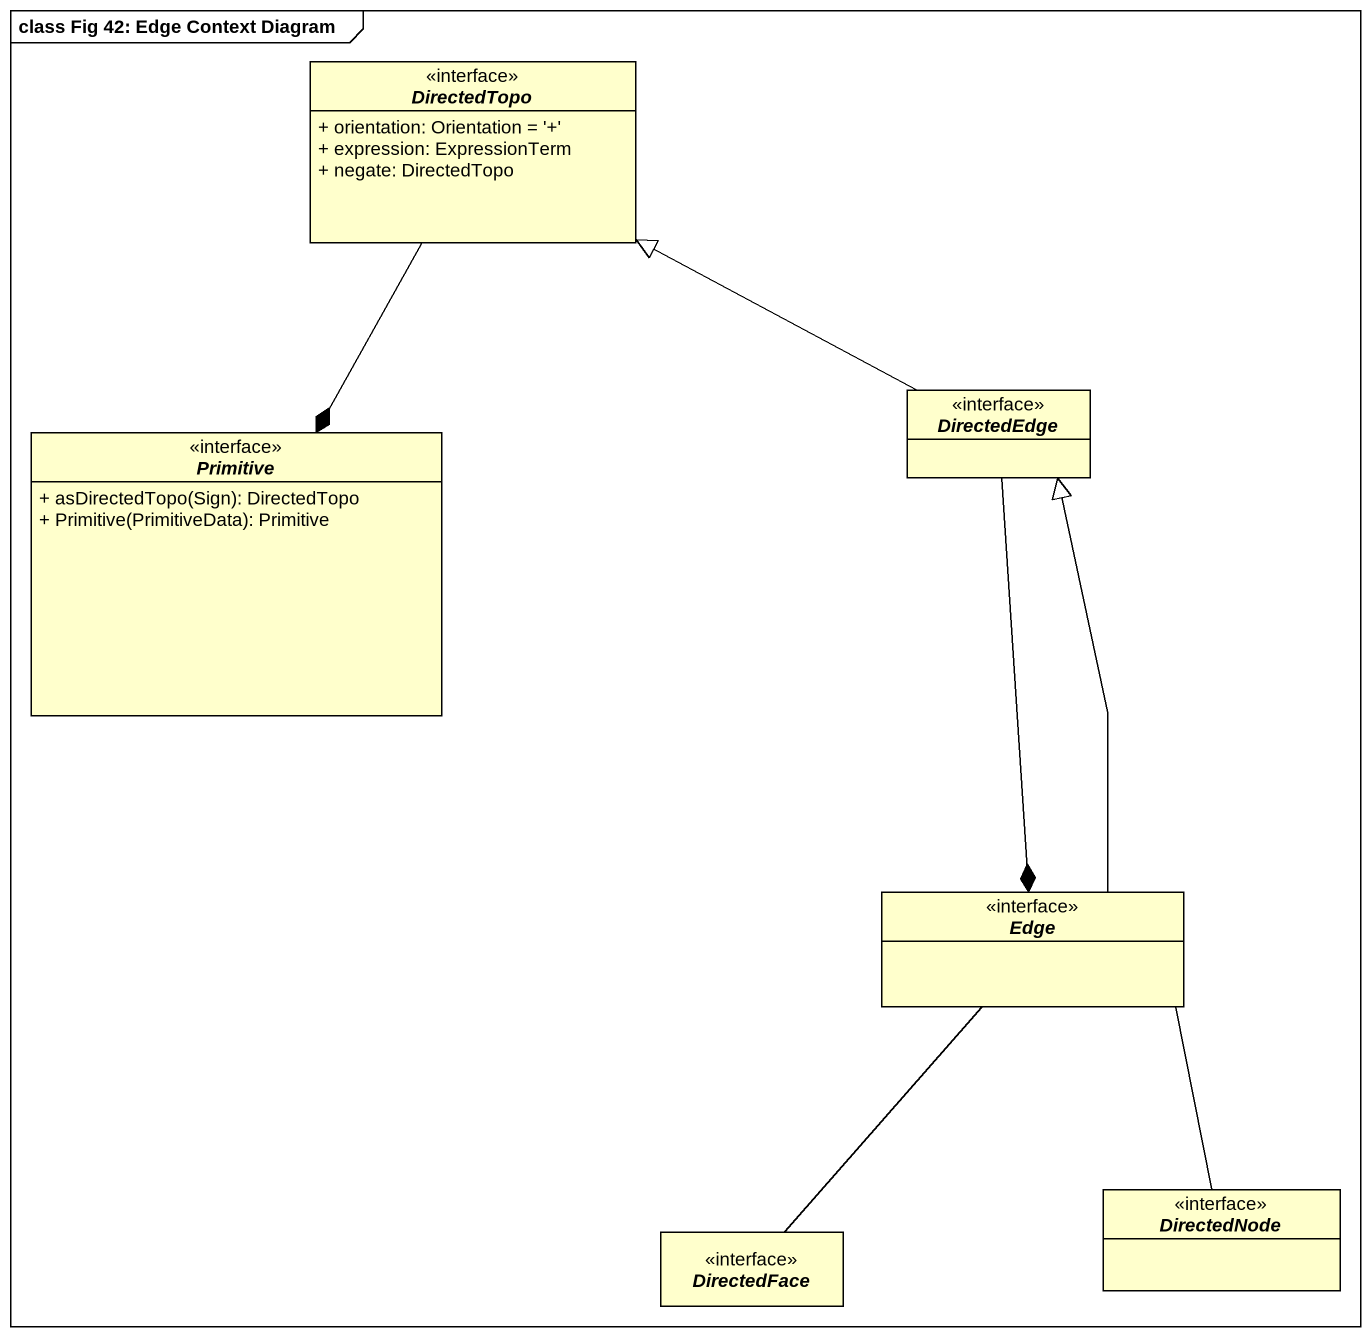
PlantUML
@startuml
mainframe class Fig 42: Edge Context Diagram
hide circle
hide empty members
skinparam classAttributeIconSize 0
interface DirectedTopo {
  + orientation: Orientation = '+'
  + expression: ExpressionTerm
  + negate: DirectedTopo
}
interface Primitive {
  + asDirectedTopo(Sign): DirectedTopo
  + Primitive(PrimitiveData): Primitive
}
interface DirectedEdge
interface Edge
interface DirectedNode
interface DirectedFace
Primitive *-up- DirectedTopo
DirectedEdge -left-|> DirectedTopo
DirectedEdge --* Edge
Edge -up-|> DirectedEdge
Edge -- DirectedFace
DirectedNode -up- Edge
@enduml
